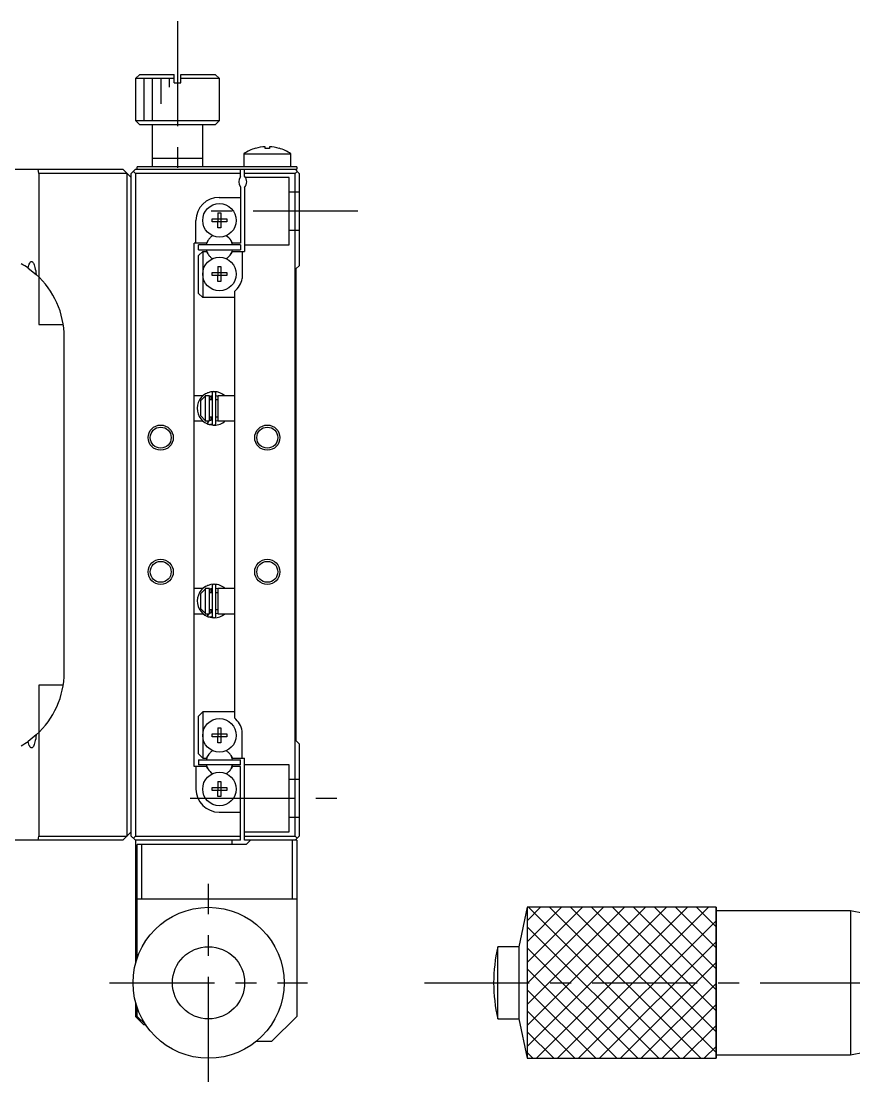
# Model space of a CAD drawing. Extents: x -465 to 395, y -48 to 622.
# Drawn here: x 195.4 to 294.6, y 260.5 to 386.9 of the extents above; entities that cross this region are included whole.
import ezdxf

# ---------------------------------------------------------------- set-up
doc = ezdxf.new("R2010")
doc.units = 0
doc.header["$LTSCALE"] = 10
doc.linetypes.add('CENTER', pattern=[2, 1.25, -0.25, 0.25, -0.25])
doc.linetypes.add('DASHED', pattern=[3.5, 2, -1.5])
doc.layers.get('0').update_dxf_attribs({"linetype": 'CONTINUOUS'})
doc.layers.add('CENTER', color=1, linetype='CENTER')

msp = doc.modelspace()

# ---------------------------------------------------------------- linework, layer by layer
at = {"color": 7, "linetype": 'CONTINUOUS'}
for p, q in [((209.52137, 380.580489), (209.02137, 380.080489)), ((213.62137, 380.080489), (209.02137, 380.080489)), ((209.02137, 380.080489), (209.02137, 375.080489)), ((209.52137, 380.580489), (213.62137, 380.580489)), ((213.62137, 379.580489), (213.62137, 380.580489)), ((213.62137, 379.580489), (214.42137, 379.580489)), ((214.42137, 380.580489), (218.52137, 380.580489)), ((214.42137, 379.580489), (214.42137, 380.580489)), ((219.02137, 380.080489), (214.42137, 380.080489)), ((219.02137, 380.080489), (218.52137, 380.580489)), ((219.02137, 375.080489), (219.02137, 380.080489)), ((209.02137, 375.080489), (219.02137, 375.080489)), ((209.02137, 375.080489), (209.52137, 374.580489)), ((218.52137, 374.580489), (209.52137, 374.580489)), ((211.02137, 374.580489), (211.02137, 369.580489)), ((217.02137, 369.580489), (217.02137, 374.580489)), ((218.52137, 374.580489), (219.02137, 375.080489)), ((223.32223, 371.773693), (223.319222, 371.779862)), ((224.46137, 371.773693), (224.46137, 371.966951)), ((224.98137, 371.773693), (224.46137, 371.773693)), ((224.98137, 371.966951), (224.98137, 371.773693)), ((226.123517, 371.779862), (226.120509, 371.773693)), ((217.02137, 370.580489), (211.02137, 370.580489)), ((221.92137, 371.122952), (227.52137, 371.122952)), ((221.92137, 371.122952), (221.92137, 369.580489)), ((227.52137, 369.580489), (227.52137, 371.122952)), ((109.02137, 369.280489), (207.52137, 369.280489)), ((197.52137, 368.780489), (197.433206, 369.280489)), ((207.52137, 369.280489), (208.52137, 368.280489)), ((209.02137, 369.280489), (208.52137, 368.780489)), ((209.02137, 369.280489), (228.22137, 369.280489)), ((209.22137, 369.280489), (209.22137, 369.580489)), ((228.22137, 369.580489), (209.22137, 369.580489)), ((221.52137, 368.380489), (221.52137, 369.280489)), ((222.02137, 368.441927), (222.02137, 369.280489)), ((228.52137, 368.780489), (228.02137, 369.280489)), ((228.22137, 369.580489), (228.22137, 369.280489)), ((208.02137, 368.780489), (197.52137, 368.780489)), ((197.52137, 368.780489), (197.52137, 350.780489)), ((208.02137, 289.780489), (208.02137, 368.780489)), ((208.52137, 289.780489), (208.52137, 368.780489)), ((209.02137, 368.780489), (208.77137, 369.030489)), ((221.52137, 368.780489), (209.02137, 368.780489)), ((209.02137, 368.780489), (209.02137, 289.780489)), ((228.02137, 368.780489), (222.02137, 368.780489)), ((228.27137, 369.030489), (228.02137, 368.780489)), ((228.02137, 289.780489), (228.02137, 368.780489)), ((228.52137, 368.780489), (228.52137, 357.780489)), ((221.52137, 367.180489), (221.52137, 360.480489)), ((222.02137, 367.119051), (222.02137, 359.480489)), ((218.97137, 365.930489), (221.52137, 365.930489)), ((216.22137, 360.480489), (216.22137, 363.180489)), ((218.135008, 363.000489), (218.135008, 363.360489)), ((218.135008, 363.360489), (218.84137, 363.360489)), ((218.84137, 363.000489), (218.135008, 363.000489)), ((218.84137, 364.06685), (219.20137, 364.06685)), ((218.84137, 364.06685), (218.84137, 363.360489)), ((218.851742, 363.350117), (218.84137, 363.360489)), ((218.851742, 363.010861), (218.84137, 363.000489)), ((218.84137, 362.294127), (218.84137, 363.000489)), ((218.851742, 363.350117), (219.190997, 363.350117)), ((218.851742, 363.010861), (218.851742, 363.350117)), ((219.190997, 363.010861), (218.851742, 363.010861)), ((219.190997, 363.350117), (219.20137, 363.360489)), ((219.190997, 363.350117), (219.190997, 363.010861)), ((219.190997, 363.010861), (219.20137, 363.000489)), ((219.20137, 364.06685), (219.20137, 363.360489)), ((219.20137, 363.360489), (219.907731, 363.360489)), ((219.20137, 363.000489), (219.20137, 362.294127)), ((219.907731, 363.000489), (219.20137, 363.000489)), ((219.907731, 363.360489), (219.907731, 363.000489)), ((219.20137, 362.294127), (218.84137, 362.294127)), ((216.02137, 298.080489), (216.02137, 360.480489)), ((217.476958, 360.480489), (216.02137, 360.480489)), ((217.646554, 360.774239), (217.476958, 360.480489)), ((220.565782, 360.480489), (220.396185, 360.774239)), ((221.52137, 360.480489), (220.565782, 360.480489)), ((221.52137, 360.280489), (216.52137, 360.280489)), ((216.52137, 359.680489), (216.52137, 360.280489)), ((216.52137, 359.680487), (221.52137, 359.680487)), ((216.52137, 358.980489), (217.02137, 359.480489)), ((217.02137, 359.480489), (217.476958, 359.480489)), ((217.02137, 359.480489), (217.02137, 353.980489)), ((217.476958, 359.480489), (217.646554, 359.186739)), ((220.396185, 359.186739), (220.565782, 359.480489)), ((220.565782, 359.480489), (222.02137, 359.480489)), ((221.52137, 360.280489), (221.52137, 359.680489)), ((221.72137, 359.480489), (221.72137, 356.258474)), ((196.315735, 357.833464), (196.366543, 357.968243)), ((196.366543, 357.968243), (196.419079, 358.079699)), ((196.419079, 358.079699), (196.47301, 358.167126)), ((196.47301, 358.167126), (196.527996, 358.229972)), ((196.527996, 358.229972), (196.583688, 358.26784)), ((196.583688, 358.26784), (196.639735, 358.280489)), ((196.639735, 358.280489), (196.693361, 358.26891)), ((196.693361, 358.26891), (196.746677, 358.234242)), ((196.746677, 358.234242), (196.799373, 358.176683)), ((196.799373, 358.176683), (196.851146, 358.096569)), ((196.851146, 358.096569), (196.901694, 357.994362)), ((196.901694, 357.994362), (196.950726, 357.870655)), ((196.950726, 357.870655), (196.997958, 357.726163)), ((216.52137, 354.480489), (216.52137, 358.980489)), ((196.220576, 357.497486), (196.266977, 357.676213)), ((196.220576, 357.497486), (197.182907, 356.738634)), ((196.266977, 357.676213), (196.315735, 357.833464)), ((196.997958, 357.726163), (197.043115, 357.561722)), ((197.043115, 357.561722), (197.085938, 357.378286)), ((197.085938, 357.378286), (197.126177, 357.176916)), ((197.126177, 357.176916), (197.1636, 356.958778)), ((197.1636, 356.958778), (197.19799, 356.725134)), ((218.135008, 356.600489), (218.135008, 356.960489)), ((218.135008, 356.960489), (218.84137, 356.960489)), ((218.84137, 356.600489), (218.135008, 356.600489)), ((218.84137, 357.66685), (219.20137, 357.66685)), ((218.84137, 357.66685), (218.84137, 356.960489)), ((218.851742, 356.950117), (218.84137, 356.960489)), ((218.851742, 356.610861), (218.84137, 356.600489)), ((218.84137, 355.894127), (218.84137, 356.600489)), ((218.851742, 356.950117), (219.190997, 356.950117)), ((218.851742, 356.610861), (218.851742, 356.950117)), ((219.190997, 356.610861), (218.851742, 356.610861)), ((219.190997, 356.950117), (219.20137, 356.960489)), ((219.190997, 356.950117), (219.190997, 356.610861)), ((219.190997, 356.610861), (219.20137, 356.600489)), ((219.20137, 357.66685), (219.20137, 356.960489)), ((219.20137, 356.960489), (219.907731, 356.960489)), ((219.20137, 356.600489), (219.20137, 355.894127)), ((219.907731, 356.600489), (219.20137, 356.600489)), ((219.907731, 356.960489), (219.907731, 356.600489)), ((228.17137, 357.430489), (228.52137, 357.780489)), ((228.17137, 301.130489), (228.17137, 357.430489)), ((219.20137, 355.894127), (218.84137, 355.894127)), ((217.02137, 353.980489), (216.52137, 354.480489)), ((220.82137, 354.701427), (220.82137, 303.859551)), ((220.82137, 353.980489), (217.02137, 353.980489)), ((197.52137, 350.780489), (200.40823, 350.780489)), ((200.52137, 309.280489), (200.52137, 349.280489)), ((217.066572, 342.280489), (216.02137, 342.280489)), ((216.82137, 341.697004), (217.32137, 342.226172)), ((216.82137, 339.863974), (216.82137, 341.697004)), ((217.82137, 342.280489), (217.32137, 342.280489)), ((217.32137, 342.280489), (217.32137, 339.280489)), ((217.59537, 342.606357), (217.565112, 342.593404)), ((217.589733, 342.603117), (217.586231, 342.602508)), ((217.650641, 342.627919), (217.594898, 342.607283)), ((217.821284, 342.213833), (218.141618, 342.296795)), ((217.821368, 342.208025), (217.834387, 342.210174)), ((217.82137, 339.280489), (217.82137, 342.280489)), ((218.141635, 341.780489), (217.82137, 341.780489)), ((217.834387, 342.210174), (217.847925, 342.211712)), ((217.847925, 342.211712), (217.861529, 342.212554)), ((217.861529, 342.212554), (217.875162, 342.212697)), ((217.875162, 342.212697), (217.888787, 342.212141)), ((217.888787, 342.212141), (217.902366, 342.210885)), ((217.902366, 342.210885), (217.915864, 342.208935)), ((217.915864, 342.208935), (217.929244, 342.206296)), ((217.929244, 342.206296), (217.94247, 342.202976)), ((217.94247, 342.202976), (217.955507, 342.198986)), ((217.955507, 342.198986), (217.968321, 342.194336)), ((217.968321, 342.194336), (217.980877, 342.189042)), ((217.980877, 342.189042), (217.993144, 342.18312)), ((217.993144, 342.18312), (218.005091, 342.176586)), ((218.005091, 342.176586), (218.016687, 342.16946)), ((218.016687, 342.16946), (218.027905, 342.161762)), ((218.02137, 341.780489), (218.02137, 342.166721)), ((218.027905, 342.161762), (218.038716, 342.153515)), ((218.038716, 342.153515), (218.049096, 342.144741)), ((218.049096, 342.144741), (218.05902, 342.135464)), ((218.05902, 342.135464), (218.068465, 342.12571)), ((218.068465, 342.12571), (218.07741, 342.115505)), ((218.07741, 342.115505), (218.085836, 342.104875)), ((218.085836, 342.104875), (218.093722, 342.093848)), ((218.093722, 342.093848), (218.101054, 342.082452)), ((218.101054, 342.082452), (218.107815, 342.070715)), ((218.107815, 342.070715), (218.113991, 342.058667)), ((218.113991, 342.058667), (218.11957, 342.046337)), ((218.11957, 342.046337), (218.124539, 342.033755)), ((218.124539, 342.033755), (218.12889, 342.020951)), ((218.12889, 342.020951), (218.132614, 342.007955)), ((218.132614, 342.007955), (218.135702, 341.994798)), ((218.135702, 341.994798), (218.13815, 341.981512)), ((218.13815, 341.981512), (218.139953, 341.968126)), ((218.139953, 341.968126), (218.141107, 341.954671)), ((218.141107, 341.954671), (218.141611, 341.94118)), ((218.141611, 341.94118), (218.141635, 341.937624)), ((218.141635, 342.537176), (218.141635, 338.987176)), ((218.591635, 338.987176), (218.591635, 342.537176)), ((218.82137, 341.780489), (218.591635, 341.780489)), ((218.591689, 342.296468), (218.821462, 342.244885)), ((218.82137, 342.280489), (218.82137, 339.280489)), ((220.82137, 342.280489), (218.82137, 342.280489)), ((216.02137, 339.280489), (217.025052, 339.280489)), ((217.32137, 339.334806), (216.82137, 339.863974)), ((217.32137, 339.280489), (217.82137, 339.280489)), ((217.552775, 338.936396), (217.592423, 338.919239)), ((217.586003, 338.921874), (217.662321, 339.178431)), ((217.591038, 338.93346), (217.590941, 338.927716)), ((217.590941, 338.927716), (217.591389, 338.923154)), ((217.591679, 338.940352), (217.591038, 338.93346)), ((217.591389, 338.923154), (217.594045, 338.917566)), ((217.59286, 338.94835), (217.591679, 338.940352)), ((217.594574, 338.957406), (217.59286, 338.94835)), ((217.594045, 338.917566), (217.594898, 338.917069)), ((217.596811, 338.967466), (217.594574, 338.957406)), ((217.594898, 338.917069), (217.626485, 338.904732)), ((217.599558, 338.97847), (217.596811, 338.967466)), ((217.602797, 338.990351), (217.599558, 338.97847)), ((217.60651, 339.003038), (217.602797, 338.990351)), ((217.610675, 339.016455), (217.60651, 339.003038)), ((217.615265, 339.030522), (217.610675, 339.016455)), ((217.620254, 339.045154), (217.615265, 339.030522)), ((217.625612, 339.060263), (217.620254, 339.045154)), ((217.631307, 339.075758), (217.625612, 339.060263)), ((217.626485, 338.904732), (217.660416, 338.893346)), ((217.637303, 339.091547), (217.631307, 339.075758)), ((217.643567, 339.107534), (217.637303, 339.091547)), ((217.650059, 339.123625), (217.643567, 339.107534)), ((217.646732, 338.897393), (218.337978, 338.763644)), ((217.656741, 339.139721), (217.650059, 339.123625)), ((217.663572, 339.155728), (217.656741, 339.139721)), ((217.660416, 338.893346), (217.694865, 338.883671)), ((217.662321, 339.178431), (217.714456, 339.280503)), ((217.670513, 339.171547), (217.663572, 339.155728)), ((217.67752, 339.187085), (217.670513, 339.171547)), ((217.684552, 339.202249), (217.67752, 339.187085)), ((217.691568, 339.216947), (217.684552, 339.202249)), ((217.698524, 339.231091), (217.691568, 339.216947)), ((217.705378, 339.244596), (217.698524, 339.231091)), ((217.712091, 339.257381), (217.705378, 339.244596)), ((217.718621, 339.269369), (217.712091, 339.257381)), ((217.72493, 339.280489), (217.718621, 339.269369)), ((217.826312, 339.315433), (217.821355, 339.31633)), ((217.82137, 339.780489), (218.141635, 339.780489)), ((217.839809, 339.313478), (217.826312, 339.315433)), ((217.853387, 339.312218), (217.839809, 339.313478)), ((217.867009, 339.311657), (217.853387, 339.312218)), ((217.880638, 339.311795), (217.867009, 339.311657)), ((217.894238, 339.312631), (217.880638, 339.311795)), ((217.907771, 339.314163), (217.894238, 339.312631)), ((217.921203, 339.316385), (217.907771, 339.314163)), ((217.934497, 339.319289), (217.921203, 339.316385)), ((217.947618, 339.322865), (217.934497, 339.319289)), ((217.960533, 339.327103), (217.947618, 339.322865)), ((217.973209, 339.331988), (217.960533, 339.327103)), ((217.985613, 339.337506), (217.973209, 339.331988)), ((217.997716, 339.343641), (217.985613, 339.337506)), ((218.009486, 339.350373), (217.997716, 339.343641)), ((218.020897, 339.357685), (218.009486, 339.350373)), ((218.031921, 339.365554), (218.020897, 339.357685)), ((218.02137, 339.357765), (218.02137, 339.780489)), ((218.042532, 339.37396), (218.031921, 339.365554)), ((218.052707, 339.38288), (218.042532, 339.37396)), ((218.048765, 338.884016), (218.083187, 338.893753)), ((218.062421, 339.392289), (218.052707, 339.38288)), ((218.071654, 339.402164), (218.062421, 339.392289)), ((218.080385, 339.412478), (218.071654, 339.402164)), ((218.088595, 339.423206), (218.080385, 339.412478)), ((218.083187, 338.893753), (218.11709, 338.905199)), ((218.096266, 339.43432), (218.088595, 339.423206)), ((218.103382, 339.445794), (218.096266, 339.43432)), ((218.109928, 339.457599), (218.103382, 339.445794)), ((218.11589, 339.469707), (218.109928, 339.457599)), ((218.121256, 339.482089), (218.11589, 339.469707)), ((218.11709, 338.905199), (218.150391, 338.918326)), ((218.126015, 339.494716), (218.121256, 339.482089)), ((218.130155, 339.507558), (218.126015, 339.494716)), ((218.13367, 339.520586), (218.130155, 339.507558)), ((218.136551, 339.533769), (218.13367, 339.520586)), ((218.138792, 339.547076), (218.136551, 339.533769)), ((218.140389, 339.560478), (218.138792, 339.547076)), ((218.141337, 339.573942), (218.140389, 339.560478)), ((218.141635, 339.586728), (218.141337, 339.573942)), ((218.150391, 338.918326), (218.152222, 338.919104)), ((218.591635, 339.780489), (218.82137, 339.780489)), ((218.821616, 339.279658), (218.591687, 339.227571)), ((218.82137, 339.280489), (220.82137, 339.280489)), ((217.694865, 338.883671), (217.729744, 338.875731)), ((217.729744, 338.875731), (217.764969, 338.869543)), ((217.764969, 338.869543), (217.800452, 338.865124)), ((217.800452, 338.865124), (217.836107, 338.862482)), ((217.836107, 338.862482), (217.871846, 338.861625)), ((217.871846, 338.861625), (217.907583, 338.862554)), ((217.907583, 338.862554), (217.943231, 338.865266)), ((217.943231, 338.865266), (217.978701, 338.869755)), ((217.978701, 338.869755), (218.013908, 338.87601)), ((218.013908, 338.87601), (218.048765, 338.884016)), ((217.033118, 319.280489), (216.02137, 319.280489)), ((216.82137, 318.697004), (217.32137, 319.226172)), ((216.82137, 316.863974), (216.82137, 318.697004)), ((217.82137, 319.280489), (217.32137, 319.280489)), ((217.32137, 319.280489), (217.32137, 316.280489)), ((217.604598, 319.64404), (217.574341, 319.631087)), ((217.598961, 319.640801), (217.59546, 319.640191)), ((217.659869, 319.665602), (217.604126, 319.644967)), ((217.821339, 319.248034), (218.150846, 319.334478)), ((217.821354, 319.243775), (217.830179, 319.245628)), ((217.82137, 316.280489), (217.82137, 319.280489)), ((218.150864, 318.780489), (217.82137, 318.780489)), ((217.830179, 319.245628), (217.843616, 319.247857)), ((217.843616, 319.247857), (217.857154, 319.249396)), ((217.857154, 319.249396), (217.870758, 319.250238)), ((217.870758, 319.250238), (217.88439, 319.250381)), ((217.88439, 319.250381), (217.898015, 319.249824)), ((217.898015, 319.249824), (217.911595, 319.248569)), ((217.911595, 319.248569), (217.925093, 319.246619)), ((217.925093, 319.246619), (217.938473, 319.24398)), ((217.938473, 319.24398), (217.951699, 319.24066)), ((217.951699, 319.24066), (217.964736, 319.236669)), ((217.964736, 319.236669), (217.977549, 319.23202)), ((217.977549, 319.23202), (217.990105, 319.226726)), ((217.990105, 319.226726), (218.002373, 319.220803)), ((218.002373, 319.220803), (218.014319, 319.214269)), ((218.014319, 319.214269), (218.025916, 319.207143)), ((218.02137, 318.780489), (218.02137, 319.210157)), ((218.025916, 319.207143), (218.037133, 319.199446)), ((218.037133, 319.199446), (218.047945, 319.191198)), ((218.047945, 319.191198), (218.058325, 319.182424)), ((218.058325, 319.182424), (218.068249, 319.173148)), ((218.068249, 319.173148), (218.077694, 319.163394)), ((218.077694, 319.163394), (218.086639, 319.153189)), ((218.086639, 319.153189), (218.095064, 319.142559)), ((218.095064, 319.142559), (218.102951, 319.131532)), ((218.102951, 319.131532), (218.110283, 319.120135)), ((218.110283, 319.120135), (218.117044, 319.108399)), ((218.117044, 319.108399), (218.12322, 319.09635)), ((218.12322, 319.09635), (218.128798, 319.08402)), ((218.128798, 319.08402), (218.133768, 319.071438)), ((218.133768, 319.071438), (218.138119, 319.058634)), ((218.138119, 319.058634), (218.141842, 319.045638)), ((218.141842, 319.045638), (218.144931, 319.032482)), ((218.144931, 319.032482), (218.147379, 319.019195)), ((218.147379, 319.019195), (218.149182, 319.005809)), ((218.149182, 319.005809), (218.150336, 318.992355)), ((218.150336, 318.992355), (218.15084, 318.978863)), ((218.15084, 318.978863), (218.150864, 318.975308)), ((218.150864, 319.57486), (218.150864, 316.02486)), ((218.600864, 316.02486), (218.600864, 319.57486)), ((218.82137, 318.780489), (218.600864, 318.780489)), ((218.600918, 319.334152), (218.821539, 319.285333)), ((218.82137, 319.280489), (218.82137, 316.280489)), ((220.82137, 319.280489), (218.82137, 319.280489)), ((218.821539, 319.285333), (218.836692, 319.280722)), ((216.02137, 316.280489), (217.077039, 316.280489)), ((217.32137, 316.334806), (216.82137, 316.863974)), ((217.32137, 316.280489), (217.82137, 316.280489)), ((217.595231, 315.959557), (217.67155, 316.216114)), ((217.649764, 316.137541), (217.643395, 316.121033)), ((217.656399, 316.154208), (217.649764, 316.137541)), ((217.663258, 316.170928), (217.656399, 316.154208)), ((217.670296, 316.187593), (217.663258, 316.170928)), ((217.677467, 316.204094), (217.670296, 316.187593)), ((217.67155, 316.216114), (217.702721, 316.280493)), ((217.684725, 316.220325), (217.677467, 316.204094)), ((217.692023, 316.236181), (217.684725, 316.220325)), ((217.699313, 316.251559), (217.692023, 316.236181)), ((217.70655, 316.266361), (217.699313, 316.251559)), ((217.713685, 316.280489), (217.70655, 316.266361)), ((217.822162, 316.355762), (217.821365, 316.355942)), ((217.82137, 316.780489), (218.150864, 316.780489)), ((217.835541, 316.353117), (217.822162, 316.355762)), ((217.849038, 316.351162), (217.835541, 316.353117)), ((217.862615, 316.349902), (217.849038, 316.351162)), ((217.876237, 316.34934), (217.862615, 316.349902)), ((217.889867, 316.349478), (217.876237, 316.34934)), ((217.903466, 316.350315), (217.889867, 316.349478)), ((217.917, 316.351847), (217.903466, 316.350315)), ((217.930432, 316.354068), (217.917, 316.351847)), ((217.943725, 316.356972), (217.930432, 316.354068)), ((217.956847, 316.360549), (217.943725, 316.356972)), ((217.969762, 316.364786), (217.956847, 316.360549)), ((217.982438, 316.369672), (217.969762, 316.364786)), ((217.994842, 316.37519), (217.982438, 316.369672)), ((218.006944, 316.381324), (217.994842, 316.37519)), ((218.018715, 316.388057), (218.006944, 316.381324)), ((218.030126, 316.395368), (218.018715, 316.388057)), ((218.02137, 316.389343), (218.02137, 316.780489)), ((218.041149, 316.403238), (218.030126, 316.395368)), ((218.051761, 316.411644), (218.041149, 316.403238)), ((218.061935, 316.420564), (218.051761, 316.411644)), ((218.07165, 316.429973), (218.061935, 316.420564)), ((218.080882, 316.439847), (218.07165, 316.429973)), ((218.089613, 316.450162), (218.080882, 316.439847)), ((218.097823, 316.460889), (218.089613, 316.450162)), ((218.105494, 316.472004), (218.097823, 316.460889)), ((218.112611, 316.483477), (218.105494, 316.472004)), ((218.119157, 316.495282), (218.112611, 316.483477)), ((218.125119, 316.50739), (218.119157, 316.495282)), ((218.130485, 316.519773), (218.125119, 316.50739)), ((218.135243, 316.5324), (218.130485, 316.519773)), ((218.139384, 316.545242), (218.135243, 316.5324)), ((218.142898, 316.558269), (218.139384, 316.545242)), ((218.145779, 316.571452), (218.142898, 316.558269)), ((218.148021, 316.58476), (218.145779, 316.571452)), ((218.149617, 316.598161), (218.148021, 316.58476)), ((218.150566, 316.611625), (218.149617, 316.598161)), ((218.150864, 316.624412), (218.150566, 316.611625)), ((218.600864, 316.780489), (218.82137, 316.780489)), ((218.821421, 316.314473), (218.600916, 316.265255)), ((218.82137, 316.280489), (220.82137, 316.280489)), ((217.561797, 315.973583), (217.615221, 315.951288)), ((217.600276, 315.971301), (217.600172, 315.965331)), ((217.600172, 315.965331), (217.600655, 315.960635)), ((217.600966, 315.978507), (217.600276, 315.971301)), ((217.600655, 315.960635), (217.603273, 315.955249)), ((217.602238, 315.986902), (217.600966, 315.978507)), ((217.604083, 315.996432), (217.602238, 315.986902)), ((217.603273, 315.955249), (217.604126, 315.954753)), ((217.60649, 316.007036), (217.604083, 315.996432)), ((217.604126, 315.954753), (217.635713, 315.942415)), ((217.609444, 316.018644), (217.60649, 316.007036)), ((217.612924, 316.031181), (217.609444, 316.018644)), ((217.616909, 316.044567), (217.612924, 316.031181)), ((217.621373, 316.058715), (217.616909, 316.044567)), ((217.626286, 316.073533), (217.621373, 316.058715)), ((217.631618, 316.088926), (217.626286, 316.073533)), ((217.637333, 316.104794), (217.631618, 316.088926)), ((217.635713, 315.942415), (217.669645, 315.93103)), ((217.643395, 316.121033), (217.637333, 316.104794)), ((217.65596, 315.935076), (218.347207, 315.801327)), ((217.669645, 315.93103), (217.704094, 315.921355)), ((217.704094, 315.921355), (217.738973, 315.913414)), ((217.738973, 315.913414), (217.774197, 315.907227)), ((217.774197, 315.907227), (217.80968, 315.902807)), ((217.80968, 315.902807), (217.845335, 315.900166)), ((217.845335, 315.900166), (217.881075, 315.899308)), ((217.881075, 315.899308), (217.916812, 315.900237)), ((217.916812, 315.900237), (217.952459, 315.902949)), ((217.952459, 315.902949), (217.987929, 315.907438)), ((217.987929, 315.907438), (218.023136, 315.913693)), ((218.023136, 315.913693), (218.057993, 315.921699)), ((218.057993, 315.921699), (218.092415, 315.931437)), ((218.092415, 315.931437), (218.126319, 315.942883)), ((218.126319, 315.942883), (218.15962, 315.956009)), ((218.15962, 315.956009), (218.161451, 315.956788)), ((200.40823, 307.780489), (197.52137, 307.780489)), ((197.52137, 307.780489), (197.52137, 289.780489)), ((216.52137, 304.080489), (217.02137, 304.580489)), ((216.52137, 299.580489), (216.52137, 304.080489)), ((220.82137, 304.580489), (217.02137, 304.580489)), ((217.02137, 304.580489), (217.02137, 299.080489)), ((218.84137, 302.66685), (219.20137, 302.66685)), ((218.84137, 302.66685), (218.84137, 301.960489)), ((219.20137, 302.66685), (219.20137, 301.960489)), ((221.72137, 299.080489), (221.72137, 302.302504)), ((197.195846, 301.833921), (196.220576, 301.063491)), ((196.266977, 300.884765), (196.220576, 301.063491)), ((197.043115, 300.999255), (196.997958, 300.834815)), ((197.085938, 301.182692), (197.043115, 300.999255)), ((197.126177, 301.384062), (197.085938, 301.182692)), ((197.1636, 301.6022), (197.126177, 301.384062)), ((197.19799, 301.835844), (197.1636, 301.6022)), ((218.135008, 301.600489), (218.135008, 301.960489)), ((218.135008, 301.960489), (218.84137, 301.960489)), ((218.84137, 301.600489), (218.135008, 301.600489)), ((218.851742, 301.950117), (218.84137, 301.960489)), ((218.851742, 301.610861), (218.84137, 301.600489)), ((218.84137, 300.894127), (218.84137, 301.600489)), ((218.851742, 301.950117), (219.190997, 301.950117)), ((218.851742, 301.610861), (218.851742, 301.950117)), ((219.190997, 301.610861), (218.851742, 301.610861)), ((219.190997, 301.950117), (219.20137, 301.960489)), ((219.190997, 301.950117), (219.190997, 301.610861)), ((219.190997, 301.610861), (219.20137, 301.600489)), ((219.20137, 301.960489), (219.907731, 301.960489)), ((219.20137, 301.600489), (219.20137, 300.894127)), ((219.907731, 301.600489), (219.20137, 301.600489)), ((219.907731, 301.960489), (219.907731, 301.600489)), ((228.52137, 300.780489), (228.17137, 301.130489)), ((196.315735, 300.727514), (196.266977, 300.884765)), ((196.366543, 300.592735), (196.315735, 300.727514)), ((196.419079, 300.481279), (196.366543, 300.592735)), ((196.47301, 300.393852), (196.419079, 300.481279)), ((196.527996, 300.331005), (196.47301, 300.393852)), ((196.583688, 300.293138), (196.527996, 300.331005)), ((196.639735, 300.280489), (196.583688, 300.293138)), ((196.693361, 300.292067), (196.639735, 300.280489)), ((196.746677, 300.326736), (196.693361, 300.292067)), ((196.799373, 300.384294), (196.746677, 300.326736)), ((196.851146, 300.464409), (196.799373, 300.384294)), ((196.901694, 300.566616), (196.851146, 300.464409)), ((196.950726, 300.690323), (196.901694, 300.566616)), ((196.997958, 300.834815), (196.950726, 300.690323)), ((219.20137, 300.894127), (218.84137, 300.894127)), ((228.52137, 300.780489), (228.52137, 289.780489)), ((217.02137, 299.080489), (216.52137, 299.580489)), ((216.52137, 298.880491), (221.52137, 298.880491)), ((216.52137, 298.880489), (216.52137, 298.280489)), ((217.02137, 299.080489), (217.476958, 299.080489)), ((217.476958, 299.080489), (217.646554, 299.374239)), ((220.396185, 299.374239), (220.565782, 299.080489)), ((220.565782, 299.080489), (222.02137, 299.080489)), ((221.52137, 298.280489), (221.52137, 298.880489)), ((222.02137, 289.280489), (222.02137, 299.080489)), ((217.476958, 298.080489), (216.02137, 298.080489)), ((216.22137, 298.080489), (216.22137, 295.380489)), ((221.52137, 298.280489), (216.52137, 298.280489)), ((217.646554, 297.786739), (217.476958, 298.080489)), ((220.565782, 298.080489), (220.396185, 297.786739)), ((221.52137, 298.080489), (220.565782, 298.080489)), ((221.52137, 289.280489), (221.52137, 298.080489)), ((218.84137, 296.26685), (219.20137, 296.26685)), ((218.84137, 296.26685), (218.84137, 295.560489)), ((219.20137, 296.26685), (219.20137, 295.560489)), ((218.135008, 295.200489), (218.135008, 295.560489)), ((218.135008, 295.560489), (218.84137, 295.560489)), ((218.84137, 295.200489), (218.135008, 295.200489)), ((218.851742, 295.550117), (218.84137, 295.560489)), ((218.851742, 295.210861), (218.84137, 295.200489)), ((218.84137, 294.494127), (218.84137, 295.200489)), ((218.851742, 295.550117), (219.190997, 295.550117)), ((218.851742, 295.210861), (218.851742, 295.550117)), ((219.190997, 295.210861), (218.851742, 295.210861)), ((219.190997, 295.550117), (219.20137, 295.560489)), ((219.190997, 295.550117), (219.190997, 295.210861)), ((219.190997, 295.210861), (219.20137, 295.200489)), ((219.20137, 295.560489), (219.907731, 295.560489)), ((219.20137, 295.200489), (219.20137, 294.494127)), ((219.907731, 295.200489), (219.20137, 295.200489)), ((219.907731, 295.560489), (219.907731, 295.200489)), ((219.20137, 294.494127), (218.84137, 294.494127)), ((218.97137, 292.630489), (221.52137, 292.630489)), ((197.433206, 289.280489), (197.52137, 289.780489)), ((197.52137, 289.780489), (208.02137, 289.780489)), ((208.52137, 290.280489), (207.52137, 289.280489)), ((209.02137, 289.280489), (208.52137, 289.780489)), ((208.77137, 289.530489), (209.02137, 289.780489)), ((209.02137, 289.780489), (221.52137, 289.780489)), ((222.02137, 289.780489), (228.02137, 289.780489)), ((228.02137, 289.780489), (228.27137, 289.530489)), ((228.02137, 289.280489), (228.52137, 289.780489)), ((207.52137, 289.280489), (109.02137, 289.280489)), ((209.02137, 289.280489), (209.02137, 274.584833)), ((221.52137, 289.280489), (209.02137, 289.280489)), ((209.22137, 275.238529), (209.22137, 288.780489)), ((222.22137, 288.780489), (209.22137, 288.780489)), ((209.72137, 288.780489), (209.72137, 282.280489)), ((220.52137, 288.780489), (220.52137, 289.280489)), ((228.22137, 289.280489), (222.02137, 289.280489)), ((222.72137, 289.280489), (222.22137, 288.780489)), ((227.72137, 282.280489), (227.72137, 289.280489)), ((228.22137, 289.280489), (228.22137, 268.280489)), ((209.22137, 282.280489), (228.22137, 282.280489)), ((255.682086, 281.280489), (254.682086, 276.580489)), ((255.682086, 281.280489), (255.682086, 263.280489)), ((278.182086, 281.280489), (255.682086, 281.280489)), ((278.182086, 281.280489), (255.682086, 281.280489)), ((255.682086, 281.280489), (255.682086, 263.280489)), ((278.182086, 281.280489), (278.182086, 263.280489)), ((278.182086, 263.280489), (278.182086, 281.280489)), ((294.182086, 280.880489), (278.182086, 280.880489)), ((294.182086, 280.880489), (294.182086, 263.680489)), ((301.182086, 279.480489), (294.182086, 280.880489)), ((252.182086, 267.980489), (252.182086, 276.580489)), ((254.682086, 276.580489), (252.182086, 276.580489)), ((254.682086, 276.580489), (254.682086, 267.980489)), ((209.02137, 269.976145), (209.02137, 268.280489)), ((209.02137, 268.280489), (210.02137, 267.280489)), ((209.22137, 268.280489), (209.22137, 269.322449)), ((209.22137, 268.280489), (210.272412, 267.229447)), ((225.22137, 265.280489), (228.22137, 268.280489)), ((210.22137, 267.280489), (210.02137, 267.280489)), ((252.182086, 267.980489), (254.682086, 267.980489)), ((254.682086, 267.980489), (255.682086, 263.280489)), ((225.22137, 265.280489), (223.378224, 265.280489)), ((294.182086, 263.680489), (301.182086, 265.080489)), ((255.682086, 263.280489), (278.182086, 263.280489)), ((255.682086, 263.280489), (278.182086, 263.280489)), ((278.182086, 263.680489), (294.182086, 263.680489))]:
    msp.add_line(p, q, dxfattribs=at)
at = {"color": 3, "linetype": 'CONTINUOUS'}
for p, q in [((210.02137, 380.080489), (210.02137, 375.080489)), ((211.02137, 380.080489), (211.02137, 375.080489)), ((212.02137, 380.080489), (212.02137, 377.080489)), ((213.02137, 380.080489), (213.02137, 379.080489)), ((255.682086, 279.683684), (257.278891, 281.280489)), ((255.682086, 277.183684), (259.778891, 281.280489)), ((255.682086, 274.683684), (262.278891, 281.280489)), ((255.682086, 272.183684), (264.778891, 281.280489)), ((255.682086, 269.683684), (267.278891, 281.280489)), ((255.682086, 267.183684), (269.778891, 281.280489)), ((255.682086, 264.683684), (272.278891, 281.280489)), ((255.856936, 281.280489), (273.856936, 263.280489)), ((256.778891, 263.280489), (274.778891, 281.280489)), ((258.356936, 281.280489), (276.356936, 263.280489)), ((259.278891, 263.280489), (277.278891, 281.280489)), ((260.856936, 281.280489), (278.182086, 263.955339)), ((263.356936, 281.280489), (278.182086, 266.455339)), ((265.856936, 281.280489), (278.182086, 268.955339)), ((268.356936, 281.280489), (278.182086, 271.455339)), ((270.856936, 281.280489), (278.182086, 273.955339)), ((273.356936, 281.280489), (278.182086, 276.455339)), ((275.856936, 281.280489), (278.182086, 278.955339)), ((261.778891, 263.280489), (278.182086, 279.683684)), ((255.682086, 278.955339), (271.356936, 263.280489)), ((264.278891, 263.280489), (278.182086, 277.183684)), ((255.682086, 276.455339), (268.856936, 263.280489)), ((266.778891, 263.280489), (278.182086, 274.683684)), ((255.682086, 273.955339), (266.356936, 263.280489)), ((269.278891, 263.280489), (278.182086, 272.183684)), ((255.682086, 271.455339), (263.856936, 263.280489)), ((271.778891, 263.280489), (278.182086, 269.683684)), ((255.682086, 268.955339), (261.356936, 263.280489)), ((274.278891, 263.280489), (278.182086, 267.183684)), ((255.682086, 266.455339), (258.856936, 263.280489)), ((276.778891, 263.280489), (278.182086, 264.683684)), ((255.682086, 263.955339), (256.356936, 263.280489))]:
    msp.add_line(p, q, dxfattribs=at)
at = {"color": 3, "linetype": 'DASHED'}
for p, q in [((227.32137, 368.280489), (222.137614, 368.280489)), ((227.32137, 360.280489), (227.32137, 368.280489)), ((228.52137, 366.530489), (227.32137, 366.530489)), ((227.32137, 362.030489), (228.52137, 362.030489)), ((222.02137, 360.280489), (227.32137, 360.280489)), ((227.32137, 298.280489), (222.02137, 298.280489)), ((227.32137, 290.280489), (227.32137, 298.280489)), ((228.52137, 296.530489), (227.32137, 296.530489)), ((227.32137, 292.030489), (228.52137, 292.030489)), ((222.02137, 290.280489), (227.32137, 290.280489))]:
    msp.add_line(p, q, dxfattribs=at)
at = {"color": 7, "linetype": 'CONTINUOUS'}
for centre, radius in [((219.02137, 363.180489), 2), ((219.02137, 356.780489), 2), ((212.02137, 337.280489), 1.25), ((224.72137, 337.280489), 1.25), ((212.02137, 321.280489), 1.25), ((224.72137, 321.280489), 1.25), ((219.02137, 301.780489), 2), ((219.02137, 295.380489), 2), ((217.72137, 272.280489), 9), ((217.72137, 272.280489), 4.3)]:
    msp.add_circle(centre, radius, dxfattribs=at)
at = {"color": 3, "linetype": 'CONTINUOUS'}
for centre in [(212.02137, 337.280489), (224.72137, 337.280489), (212.02137, 321.280489), (224.72137, 321.280489)]:
    msp.add_circle(centre, 1.5, dxfattribs=at)
at = {"color": 7, "linetype": 'CONTINUOUS'}
for centre, radius, start, end in [((224.72137, 366.980489), 5, 106.285843, 124.055798), ((224.72137, 366.980489), 4.993235, 92.984767, 106.272555), ((224.72137, 366.980489), 4.993235, 73.727445, 87.015233), ((224.72137, 366.980489), 5, 55.944202, 73.714157), ((222.32137, 367.780489), 1, 143.130102, 216.869898), ((221.27137, 367.780489), 1, 318.590378, 41.409622), ((218.97137, 363.180489), 2.75, 90, 180), ((219.02137, 359.980488), 1.5875, 150, 169.106959), ((219.02137, 359.980489), 1.5875, 135, 150), ((219.13637, 359.865679), 1.75, 121.886504, 135.004406), ((219.02137, 359.980488), 1.5875, 120.433182, 134.999975), ((219.02137, 359.980488), 1.5875, 30.000031, 59.566818), ((218.90637, 359.865679), 1.75, 44.995594, 58.113496), ((219.02137, 359.980488), 1.5875, 10.893041, 30), ((219.02137, 359.980488), 1.5875, 190.893045, 210), ((219.02137, 359.980489), 1.5875, 210, 225), ((219.02137, 359.980488), 1.5875, 315.000026, 349.10691), ((190.52137, 349.280489), 10, 55.255309, 60.762462), ((219.02137, 359.980488), 1.5875, 224.999975, 239.566737), ((219.13637, 360.095299), 1.75, 224.995594, 238.113496), ((219.02137, 359.980488), 1.5875, 300.433263, 315.000025), ((218.90637, 360.095299), 1.75, 301.886504, 315.004406), ((190.52137, 349.280489), 10, 0, 48.113123), ((219.02137, 356.780489), 2.75, 310.885193, 349.057501), ((218.366995, 340.762016), 1.998953, 90.830461, 247.286566), ((218.366635, 342.537176), 0.225, 0, 180), ((218.368145, 340.76684), 1.994033, 49.400601, 89.230412), ((218.366635, 338.987176), 0.225, 180, 0), ((218.365123, 340.766018), 2.002667, 270.777946, 312.110892), ((218.376223, 317.799699), 1.998953, 90.830461, 247.286566), ((218.375864, 319.57486), 0.225, 0, 180), ((218.377483, 317.804444), 1.994111, 47.758977, 89.233591), ((218.374163, 317.804651), 2.003618, 270.78297, 310.460387), ((218.375864, 316.02486), 0.225, 180, 0), ((190.52137, 309.280489), 10, 311.886877, 0), ((219.02137, 301.780489), 2.75, 10.942499, 49.114807), ((190.52137, 309.280489), 10, 299.237538, 304.744691), ((219.02137, 298.58049), 1.5875, 135.000026, 169.106929), ((219.02137, 298.58049), 1.5875, 120.433263, 135.000025), ((219.13637, 298.465679), 1.75, 121.886504, 135.004406), ((219.02137, 298.58049), 1.5875, 44.999975, 59.566737), ((218.90637, 298.465679), 1.75, 44.995594, 58.113496), ((219.02137, 298.580489), 1.5875, 30, 45), ((219.02137, 298.58049), 1.5875, 10.89309, 30), ((219.02137, 298.58049), 1.5875, 190.893041, 210), ((219.02137, 298.58049), 1.5875, 210.000031, 239.566818), ((219.13637, 298.695299), 1.75, 224.995594, 238.113496), ((219.02137, 298.58049), 1.5875, 300.433182, 314.999975), ((218.90637, 298.695299), 1.75, 301.886504, 315.004406), ((219.02137, 298.580489), 1.5875, 315, 330), ((219.02137, 298.58049), 1.5875, 329.999969, 349.106959), ((218.97137, 295.380489), 2.75, 180, 270), ((270.422086, 272.280489), 18.74, 166.734971, 193.265029)]:
    msp.add_arc(centre, radius, start, end, dxfattribs=at)
at = {"layer": 'CENTER', "color": 1, "linetype": 'CENTER'}
for p, q in [((214.02137, 386.930489), (214.02137, 366.930489)), ((235.52137, 364.280489), (215.52137, 364.280489)), ((215.52137, 294.280489), (235.52137, 294.280489)), ((217.72137, 260.480489), (217.72137, 284.080489)), ((205.92137, 272.280489), (229.52137, 272.280489)), ((243.432086, 272.280489), (353.432086, 272.280489))]:
    msp.add_line(p, q, dxfattribs=at)

doc.saveas('drawing.dxf')
